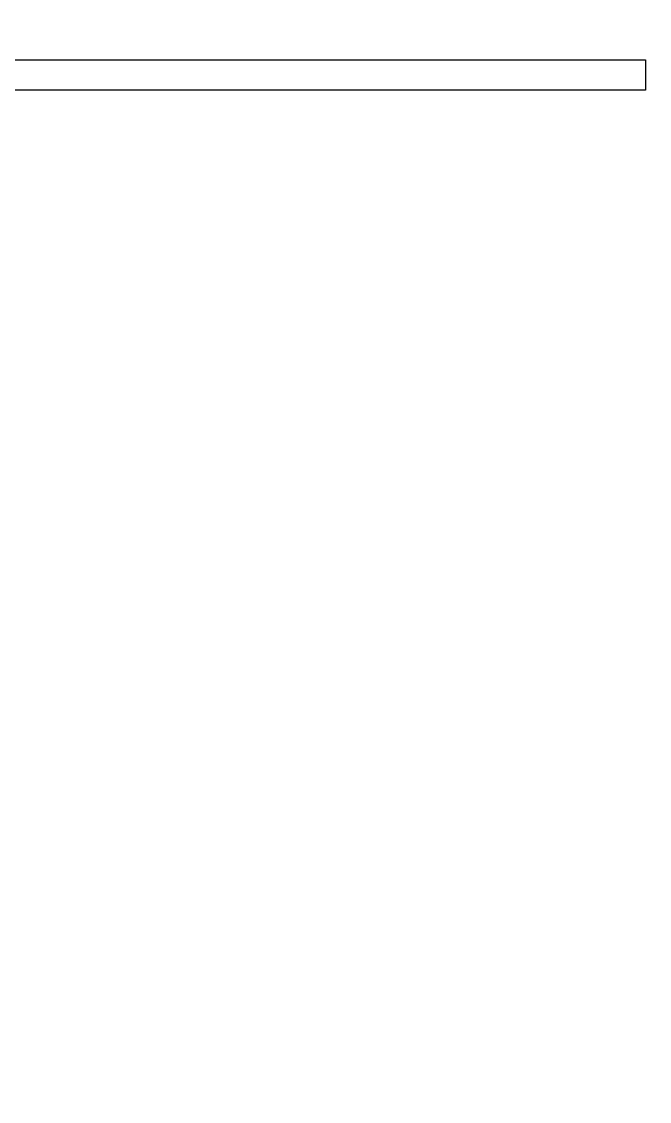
# Model space of a CAD drawing. Extents: x -8792 to 174344, y -43961 to 62816.
# Drawn here: x 123180 to 123597, y -11001 to -10284 of the extents above; entities that cross this region are included whole.
import ezdxf
from ezdxf.xclip import XClip

# ---------------------------------------------------------------- set-up
doc = ezdxf.new("R2010")
doc.units = 0
doc.header["$LTSCALE"] = 50
doc.header["$XCLIPFRAME"] = 0
doc.linetypes.add('DASH', pattern=[0.35, 0.25, -0.1])
doc.linetypes.add('DOT2', pattern=[0.125, 0, -0.125])
for name, color, linetype in [('A-FLOR-OTLN', 4, 'DOT2'), ('DIM', 173, 'Continuous'), ('吊顶', 7, 'Continuous')]:
    doc.layers.add(name, color=color, linetype=linetype)

# ---------------------------------------------------------------- blocks, each defined once
blk = doc.blocks.new('A$Cbd8d7c8c')
at = {"layer": 'A-FLOR-OTLN', "color": 8}
blk.add_lwpolyline([(-22721.24937731028, -15689.86968211655), (-43719.41647269274, -33393.16188598087, 0.413755730742382), (-43991.60535459826, -36560.98194338084, 0.1896724665796431), (122158.1740942716, -126683.0426204044, 0.414786072981368), (124666.0152100509, -124719.4948140864), (133885.1673546026, -48361.88285301649, 0.379931253570586), (116453.2507597166, -23207.94787260017, 0.2364517045148016)], format="xyb", dxfattribs=at)
at = {"layer": '吊顶', "const_width": 3}
blk.add_lwpolyline([(36525.16269515478, -42886.23891143122, 0.056654023901928), (31389.80361110461, -41079.322920529), (30859.08537955373, -40957.77536884585, -0.1125361045485018), (21289.4537036519, -36343.71662567847, -0.0289167358602449), (3039.011338204145, -19971.01165417739, 0.4135317777718731), (-633.6185435920488, -19953.37917324936), (-31397.94016679469, -50352.84389940772, 0.4147813061863365), (-31416.3285705545, -54033.31448566628, 0.1704916733923174), (123964.2830003048, -129414.7104053417, 0.4125640170375961), (126841.1750901889, -127143.2247624403), (136317.5030562885, -48655.55449670245, 1.269194860891986), (87076.80076918215, -54393.31561949174)], format="xyb", dxfattribs=at)

msp = doc.modelspace()

# ---------------------------------------------------------------- linework, layer by layer
at = {"layer": 'DIM', "color": 8, "linetype": 'DASH', "ltscale": 50}
msp.add_lwpolyline([(123040.804872598, -10309.39220004379), (123594.7642760609, -10309.39220004379), (123594.7642760609, -10329.39220004379), (123040.804872598, -10329.39220004379)], close=True, dxfattribs=at)

# ---------------------------------------------------------------- block references
at = {"ltscale": 10}
ref = msp.add_blockref('A$Cbd8d7c8c', (22321.9819401807, 94074.68456757195), dxfattribs=at)
XClip(ref).set_block_clipping_path([(76291.00630252008, -72283.99184971683), (103268.9259821397, -47877.30861059863)])

doc.saveas('drawing.dxf')
